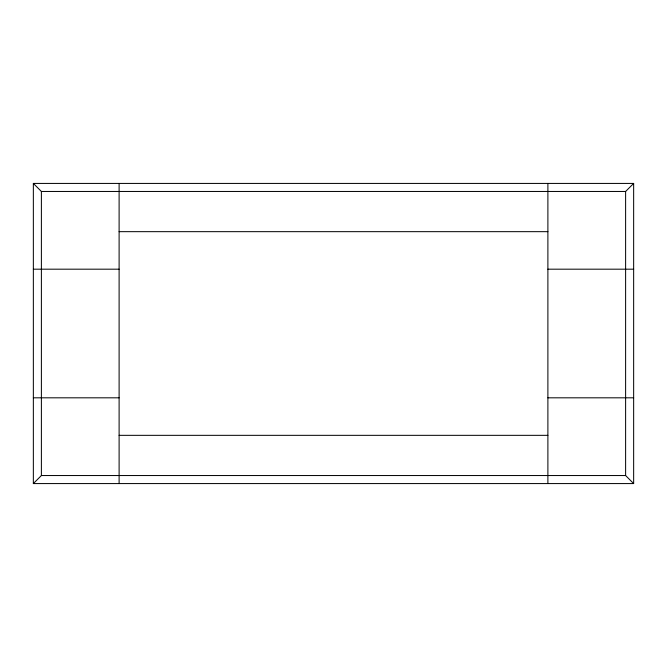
<?xml version="1.0" encoding="UTF-8"?>
<svg xmlns="http://www.w3.org/2000/svg" width="667" height="667" viewBox="0 0 667 667"><rect width="100%" height="100%" fill="white"/><g stroke="black" fill="none" stroke-linecap="round" stroke-linejoin="round"><path stroke-width="1" d="M33.35 483.575L41.387 475.538L625.613 475.538L633.65 483.575L633.65 183.425L33.35 183.425L33.35 483.575L633.65 483.575M33.35 183.425L41.387 191.462L625.613 191.462L633.65 183.425M119.11 231.666L547.89 231.666M33.35 269.185L119.11 269.185M547.89 269.185L633.65 269.185M33.35 397.815L119.11 397.815M547.89 397.815L633.65 397.815M119.11 435.334L547.89 435.334M625.613 191.462L625.613 475.538M547.89 183.425L547.89 483.575M119.11 183.425L119.11 483.575M41.387 191.462L41.387 475.538"/></g></svg>
